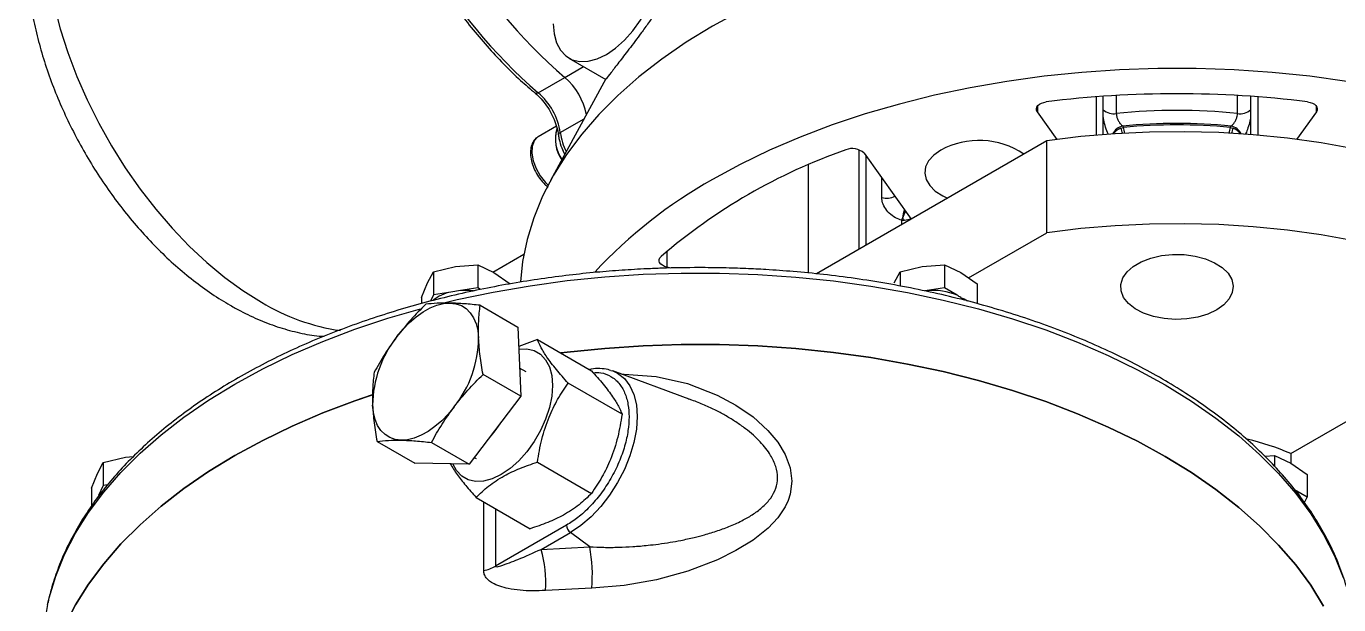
# Model space of a CAD drawing. Header units: millimetres. Extents: x 284 to 3312, y -237 to 1155.
# Drawn here: x 1682.7 to 1892.5, y 14.4 to 106.9 of the extents above; entities that cross this region are included whole.
import ezdxf

# ---------------------------------------------------------------- set-up
doc = ezdxf.new("R2010")
doc.units = ezdxf.units.MM

msp = doc.modelspace()

# ---------------------------------------------------------------- linework, layer by layer
at = {"color": 7, "linetype": 'Continuous', "lineweight": 25}
for p, q in [((1769.403, 101.778), (1775.298, 98.375)), ((1764.508, 96.233), (1768.751, 98.682)), ((1768.751, 98.682), (1771.758, 100.418)), ((1775.343, 98.467), (1766.472, 82.211)), ((1853.69, 95.582), (1853.69, 89.46)), ((1854.832, 89.554), (1854.832, 95.665)), ((1856.933, 95.799), (1856.933, 92.918)), ((1876.306, 92.918), (1876.306, 95.799)), ((1878.408, 95.665), (1878.408, 89.554)), ((1879.549, 95.582), (1879.549, 89.46)), ((1844.321, 94.091), (1844.321, 93.208)), ((1847.489, 88.793), (1844.321, 93.208)), ((1888.918, 93.208), (1885.751, 88.793)), ((1888.918, 93.208), (1888.918, 94.091)), ((1767.427, 90.894), (1764.524, 89.218)), ((1768.037, 89.865), (1771.849, 92.065)), ((1857.68, 90.569), (1858.108, 90.697)), ((1857.951, 90.916), (1858.108, 90.697)), ((1875.131, 90.697), (1875.289, 90.916)), ((1875.131, 90.697), (1875.559, 90.569)), ((1845.825, 88.567), (1808.986, 67.301)), ((1845.825, 73.87), (1845.825, 88.567)), ((1815.816, 71.244), (1815.816, 87.117)), ((1816.604, 86.58), (1824.155, 76.057)), ((1816.9, 86.168), (1816.9, 71.869)), ((1807.688, 84.704), (1807.688, 67.428)), ((1765.674, 81.894), (1766.087, 81.492)), ((1819.438, 79.487), (1819.438, 82.631)), ((1822.658, 75.193), (1822.658, 75.861)), ((1833.319, 66.65), (1845.825, 73.87)), ((1757.277, 67.592), (1762.215, 70.443)), ((1785.069, 70.875), (1785.069, 68.375)), ((1746.792, 65.868), (1747.744, 67.625)), ((1747.744, 67.625), (1751.293, 68.467)), ((1747.744, 67.625), (1747.744, 63.957)), ((1751.293, 68.467), (1754.843, 68.723)), ((1754.843, 68.723), (1754.843, 65.056)), ((1754.843, 68.723), (1757.441, 67.516)), ((1757.441, 67.516), (1760.04, 65.723)), ((1785.724, 68.219), (1785.069, 68.375)), ((1821.416, 65.868), (1822.367, 67.625)), ((1822.367, 67.625), (1825.916, 68.467)), ((1822.367, 67.625), (1822.367, 65.345)), ((1825.916, 68.467), (1829.466, 68.723)), ((1829.466, 68.723), (1829.466, 65.056)), ((1829.466, 68.723), (1832.065, 67.516)), ((1832.065, 67.516), (1834.663, 65.723)), ((1745.841, 63.527), (1746.792, 65.868)), ((1754.843, 65.056), (1752.065, 64.626)), ((1755.288, 64.798), (1754.843, 65.056)), ((1829.466, 65.056), (1826.689, 64.626)), ((1831.499, 63.882), (1829.466, 65.056)), ((1834.663, 65.723), (1834.663, 62.548)), ((1745.841, 63.527), (1745.841, 62.546)), ((1747.744, 63.957), (1747.265, 62.926)), ((1750.521, 64.387), (1747.744, 63.957)), ((1752.065, 64.626), (1750.521, 64.387)), ((1826.689, 64.626), (1826.298, 64.565)), ((1833.121, 62.945), (1832.63, 63.229)), ((1755.235, 62.267), (1761.263, 58.787)), ((1761.263, 58.787), (1761.719, 47.748)), ((1884.815, 38.574), (1920.006, 58.889)), ((1764.384, 56.81), (1761.39, 55.715)), ((1764.384, 56.81), (1773.027, 51.82)), ((1761.719, 47.748), (1755.691, 51.228)), ((1762.573, 51.638), (1761.533, 52.238)), ((1776.131, 51.877), (1776.419, 51.781)), ((1789.082, 47.126), (1776.419, 51.781)), ((1777.926, 44.85), (1769.283, 49.84)), ((1761.719, 47.748), (1753.471, 36.88)), ((1788.479, 47.347), (1788.657, 47.349)), ((1738.739, 40.529), (1744.767, 37.05)), ((1747.443, 40.359), (1753.471, 36.88)), ((1694.977, 37.163), (1698.527, 38.005)), ((1698.527, 38.005), (1699.791, 38.097)), ((1754.282, 37.949), (1754.574, 37.781)), ((1880.656, 38.148), (1882.233, 38.262)), ((1882.233, 38.262), (1882.233, 36.55)), ((1882.233, 38.262), (1884.831, 37.054)), ((1884.815, 38.574), (1884.815, 37.062)), ((1694.026, 35.407), (1694.977, 37.163)), ((1694.977, 37.163), (1694.977, 33.496)), ((1753.471, 36.88), (1744.767, 37.05)), ((1764.384, 37.213), (1773.027, 32.223)), ((1884.831, 37.054), (1887.43, 35.261)), ((1693.075, 33.065), (1694.026, 35.407)), ((1695.664, 33.602), (1694.977, 33.496)), ((1887.43, 35.261), (1887.43, 31.594)), ((1693.075, 33.065), (1693.075, 30.169)), ((1694.977, 33.496), (1694.233, 31.892)), ((1694.491, 32.214), (1694.233, 31.892)), ((1754.586, 31.557), (1763.229, 26.567)), ((1887.43, 31.594), (1885.396, 32.768)), ((1887.031, 30.734), (1887.43, 31.594)), ((1755.794, 19.891), (1755.794, 30.859)), ((1757.688, 29.766), (1757.688, 20.577)), ((1769.039, 27.129), (1757.688, 20.577)), ((1764.982, 23.276), (1769.648, 25.969)), ((1772.738, 23.684), (1769.648, 25.969)), ((1764.982, 23.276), (1772.738, 23.684)), ((1773.064, 17.078), (1765.661, 16.711))]:
    msp.add_line(p, q, dxfattribs=at)
at = {"color": 7, "linetype": 'Continuous', "lineweight": 25, "flags": 128}
for points in [[(1893.796, 122.548), (1887.853, 123.361), (1881.838, 123.973), (1875.771, 124.383), (1869.674, 124.588), (1863.566, 124.588), (1857.468, 124.383), (1851.402, 123.973), (1845.387, 123.361), (1839.444, 122.548), (1833.592, 121.537), (1827.853, 120.331), (1822.245, 118.934), (1816.787, 117.352), (1811.497, 115.589), (1806.394, 113.651), (1801.495, 111.546), (1796.816, 109.279), (1792.373, 106.86)], [(1766.918, 107.272), (1767.047, 105.645), (1767.429, 104.216), (1768.054, 103.029), (1768.903, 102.119), (1769.949, 101.515), (1771.16, 101.235), (1772.501, 101.287), (1773.929, 101.67), (1775.403, 102.372), (1776.876, 103.371), (1778.305, 104.638), (1779.646, 106.134), (1780.857, 107.813), (1781.903, 109.624), (1782.751, 111.513), (1783.376, 113.422), (1783.759, 115.293), (1783.888, 117.069)], [(1687.119, 110.204), (1688.099, 106.437), (1689.31, 102.643), (1690.745, 98.85), (1692.391, 95.085), (1694.239, 91.376), (1696.274, 87.749), (1698.482, 84.231), (1700.846, 80.847), (1703.351, 77.62), (1705.977, 74.575), (1708.706, 71.734), (1711.518, 69.116), (1714.393, 66.74), (1717.31, 64.625), (1720.249, 62.785)], [(1792.373, 106.86), (1788.182, 104.295), (1784.256, 101.594), (1780.609, 98.766), (1777.252, 95.82), (1774.199, 92.766), (1771.457, 89.615), (1769.038, 86.378), (1766.949, 83.064), (1765.197, 79.687), (1763.789, 76.256), (1762.728, 72.783), (1762.019, 69.281), (1761.677, 66.006)], [(1893.796, 98.052), (1887.853, 98.865), (1881.838, 99.477), (1875.771, 99.887), (1869.674, 100.092), (1863.566, 100.092), (1857.468, 99.887), (1851.402, 99.477), (1845.387, 98.865), (1839.444, 98.052), (1833.592, 97.04), (1827.853, 95.835), (1822.245, 94.438), (1816.787, 92.856), (1811.497, 91.093), (1806.394, 89.155), (1801.495, 87.049), (1796.816, 84.783), (1792.373, 82.363), (1792.373, 82.363)], [(1764.508, 96.233), (1764.373, 96.167), (1764.249, 96.131), (1764.142, 96.125), (1764.054, 96.151), (1764.022, 96.173)], [(1844.321, 93.208), (1844.199, 93.449), (1844.171, 93.701), (1844.237, 93.95), (1844.396, 94.184), (1844.639, 94.394), (1844.955, 94.567), (1845.329, 94.697), (1845.743, 94.778)], [(1887.497, 94.778), (1887.91, 94.697), (1888.284, 94.567), (1888.6, 94.394), (1888.843, 94.184), (1889.002, 93.95), (1889.069, 93.701), (1889.04, 93.449), (1888.918, 93.208)], [(1764.524, 89.218), (1764.397, 89.137), (1763.856, 88.53), (1763.55, 87.652), (1763.501, 86.57), (1763.714, 85.362), (1764.172, 84.12), (1764.842, 82.935), (1765.674, 81.894)], [(1894.968, 87.29), (1889.673, 88.23), (1884.286, 88.974), (1878.827, 89.521), (1873.32, 89.866), (1867.786, 90.01), (1862.247, 89.952), (1856.726, 89.691), (1851.245, 89.229), (1845.825, 88.567)], [(1828.861, 87.075), (1827.742, 86.283), (1826.923, 85.377), (1826.436, 84.394), (1826.301, 83.375), (1826.525, 82.361), (1827.097, 81.394), (1827.996, 80.513), (1829.182, 79.755), (1829.944, 79.4)], [(1894.968, 72.592), (1889.673, 73.532), (1884.286, 74.277), (1878.827, 74.823), (1873.32, 75.169), (1867.786, 75.312), (1862.247, 75.254), (1856.726, 74.993), (1851.245, 74.531), (1845.825, 73.87)], [(1785.069, 68.375), (1784.687, 68.496), (1784.359, 68.663), (1784.101, 68.866), (1783.926, 69.097), (1783.842, 69.344), (1783.852, 69.596), (1783.957, 69.84), (1784.152, 70.066)], [(1872.984, 61.541), (1871.572, 60.876), (1869.958, 60.389), (1868.207, 60.1), (1866.392, 60.02), (1864.585, 60.153), (1862.862, 60.493), (1861.293, 61.027), (1859.942, 61.731), (1858.864, 62.579), (1858.103, 63.534), (1857.692, 64.558), (1857.646, 65.609), (1857.967, 66.644), (1858.642, 67.62), (1859.645, 68.498), (1860.932, 69.241), (1862.453, 69.82), (1864.144, 70.209), (1865.936, 70.395), (1867.757, 70.368), (1869.531, 70.131), (1871.185, 69.692), (1872.653, 69.07), (1873.874, 68.29), (1874.798, 67.384), (1875.387, 66.389), (1875.617, 65.346), (1875.479, 64.298), (1874.978, 63.287), (1874.134, 62.355), (1872.984, 61.541)], [(1749.193, 62.622), (1751.576, 63.187), (1757.331, 64.392), (1763.197, 65.402), (1769.156, 66.212), (1775.186, 66.821), (1781.268, 67.226), (1787.38, 67.426), (1793.501, 67.419), (1799.612, 67.207), (1805.691, 66.79), (1811.717, 66.168), (1817.671, 65.345), (1823.531, 64.323), (1829.278, 63.106), (1834.892, 61.698), (1840.355, 60.102), (1845.647, 58.326), (1850.752, 56.375), (1855.65, 54.256), (1860.326, 51.975), (1864.764, 49.541), (1868.949, 46.961), (1872.866, 44.245), (1876.502, 41.402), (1879.846, 38.442), (1882.884, 35.374), (1885.608, 32.209), (1888.008, 28.958), (1890.075, 25.632), (1891.803, 22.241), (1893.186, 18.799)], [(1686.082, 14.44), (1686.339, 15.531), (1687.393, 19.012), (1688.798, 22.452), (1690.547, 25.838), (1692.635, 29.16), (1695.054, 32.406), (1697.798, 35.566), (1700.856, 38.627), (1704.217, 41.581), (1707.871, 44.416), (1711.805, 47.124), (1716.006, 49.695), (1720.459, 52.12), (1725.149, 54.391), (1730.061, 56.5), (1735.177, 58.441), (1740.48, 60.206), (1745.715, 61.725)], [(1741.929, 57.278), (1742.901, 58.459), (1743.934, 59.523), (1745.011, 60.454), (1746.114, 61.234), (1747.224, 61.85), (1748.322, 62.292), (1749.388, 62.553), (1750.405, 62.628)], [(1750.405, 62.628), (1751.356, 62.515), (1752.224, 62.216), (1752.993, 61.737), (1753.652, 61.086), (1754.189, 60.274), (1754.594, 59.315), (1754.861, 58.225), (1754.985, 57.023)], [(1761.409, 55.256), (1762.684, 55.302), (1763.858, 55.031), (1764.871, 54.446), (1765.693, 53.565), (1766.298, 52.415), (1766.669, 51.031), (1766.794, 49.455), (1766.669, 47.734), (1766.298, 45.922), (1765.693, 44.073), (1764.871, 42.243), (1763.858, 40.488), (1762.684, 38.861), (1761.385, 37.412), (1760.001, 36.185), (1758.574, 35.217), (1757.146, 34.537), (1755.762, 34.166), (1754.464, 34.116), (1753.29, 34.387), (1752.277, 34.972), (1751.455, 35.853), (1750.878, 36.93)], [(1768.117, 54.655), (1769.156, 54.781), (1775.186, 55.39), (1781.268, 55.794), (1787.38, 55.994), (1793.501, 55.988), (1799.612, 55.775), (1805.691, 55.358), (1811.717, 54.737), (1817.671, 53.914), (1823.531, 52.892), (1829.278, 51.675), (1834.892, 50.266), (1840.355, 48.671), (1845.647, 46.895), (1850.752, 44.944), (1855.65, 42.824), (1860.326, 40.543), (1864.764, 38.109), (1868.949, 35.53), (1872.866, 32.814), (1876.502, 29.971), (1879.846, 27.01), (1882.884, 23.943), (1885.608, 20.778), (1888.008, 17.526), (1890.075, 14.2)], [(1890.075, 14.2), (1888.008, 17.526), (1885.608, 20.778), (1882.884, 23.943), (1879.846, 27.01), (1876.502, 29.971), (1872.866, 32.814), (1868.949, 35.53), (1864.764, 38.109), (1860.326, 40.543), (1855.65, 42.824), (1850.752, 44.944), (1845.647, 46.895), (1840.355, 48.671), (1834.892, 50.266), (1829.278, 51.675), (1823.531, 52.892), (1817.671, 53.914), (1811.717, 54.737), (1805.691, 55.358), (1799.612, 55.775), (1793.501, 55.988), (1787.38, 55.994), (1781.268, 55.794), (1775.186, 55.39), (1769.156, 54.781), (1768.117, 54.655)], [(1776.419, 51.781), (1777.208, 51.412), (1778.298, 50.567), (1779.174, 49.421), (1779.816, 48.002), (1780.208, 46.344), (1780.34, 44.489), (1780.208, 42.481), (1779.816, 40.371), (1779.174, 38.211), (1778.298, 36.053), (1777.208, 33.95), (1775.932, 31.956), (1774.502, 30.117), (1772.952, 28.481), (1771.32, 27.087), (1769.648, 25.969)], [(1777.854, 51.253), (1778.242, 51.285), (1783.38, 50.895), (1788.384, 49.758), (1793.111, 47.937), (1796.103, 46.329), (1798.859, 44.424), (1801.24, 42.277), (1802.828, 40.381), (1803.999, 38.453), (1804.802, 36.307), (1805.071, 34.185), (1804.805, 32.108), (1804.472, 31.091), (1804.005, 30.088), (1802.836, 28.33), (1801.25, 26.641), (1798.87, 24.749), (1796.125, 23.068), (1793.155, 21.611), (1788.405, 19.804), (1783.423, 18.428), (1778.256, 17.495), (1773.064, 17.078), (1773.064, 17.078)], [(1685.996, 2.605), (1686.339, 4.099), (1687.393, 7.58), (1688.798, 11.02), (1690.547, 14.407), (1692.635, 17.729), (1695.054, 20.975), (1697.798, 24.134), (1700.856, 27.196), (1704.217, 30.149), (1707.871, 32.985), (1711.805, 35.692), (1716.006, 38.263), (1720.459, 40.688), (1725.149, 42.959), (1730.061, 45.069), (1735.177, 47.009), (1738.04, 47.991)], [(1737.955, 47.963), (1735.177, 47.009), (1730.061, 45.069), (1725.149, 42.959), (1720.459, 40.688), (1716.006, 38.263), (1711.805, 35.692), (1707.871, 32.985), (1704.217, 30.149), (1700.856, 27.196), (1697.798, 24.134), (1695.054, 20.975), (1692.635, 17.729), (1690.547, 14.407), (1688.798, 11.02), (1687.393, 7.58), (1686.339, 4.099), (1685.996, 2.605)], [(1742.613, 40.72), (1741.663, 40.833), (1740.795, 41.131), (1740.025, 41.61), (1739.366, 42.261), (1738.83, 43.073), (1738.424, 44.033), (1738.157, 45.123), (1738.033, 46.325)], [(1751.089, 46.069), (1750.118, 44.889), (1749.085, 43.824), (1748.007, 42.894), (1746.904, 42.114), (1745.795, 41.498), (1744.697, 41.055), (1743.631, 40.795), (1742.613, 40.72)], [(1758.65, 43.706), (1757.581, 42.199), (1756.941, 41.431)]]:
    msp.add_lwpolyline(points, dxfattribs=at)
at = {"color": 7, "linetype": 'Continuous', "lineweight": 25}
for centre, radius, start, end in [((1823.981, 162.679), 84.534, 190.79482, 229.20518), ((1819.739, 160.23), 84.534, 190.79479, 229.20521), ((1761.833, 90.672), 10.584, 11.23148, 49.18286), ((1757.657, 88.275), 10.501, 8.70931, 49.27658), ((1866.62, -72.167), 168.245, 82.87193, 97.12807), ((1856.507, 95.496), 2.613, 230.10725, 279.38172), ((1866.62, -0.403), 93.823, 84.0742, 95.9258), ((1876.732, 95.496), 2.613, 260.61828, 309.89275), ((1773.158, 88.852), 5.912, 163.70532, 214.32679), ((1772.811, 88.799), 5.559, 163.65092, 215.50645), ((1858.557, 88.441), 2.548, 103.76541, 151.33834), ((1596.665, 15.673), 271.548, 15.8336, 16.0103), ((1866.62, 0.001), 91.328, 84.55322, 95.44678), ((1866.62, 0.449), 90.649, 84.61209, 95.38791), ((1851.786, 89.078), 6.526, 6.21057, 14.36221), ((1881.454, 89.078), 6.526, 165.63779, 173.78943), ((1874.691, 88.452), 2.536, 28.53906, 76.3572), ((2136.575, 15.673), 271.548, 163.9897, 164.1664), ((1768.199, 89.438), 0.456, 110.79257, 176.75224), ((1777.861, 91.296), 9.927, 188.29063, 206.71901), ((1834.988, 75.701), 12.919, 56.30176, 118.31144), ((1844.049, 0.404), 91.872, 109.30488, 130.68974), ((1814.731, 84.583), 2.738, 46.83056, 112.66034), ((1829.724, 15.483), 76.603, 119.1823, 137.15718), ((1820.202, 82.499), 3.107, 255.77861, 295.58423), ((1828.863, 75.629), 6.121, 161.40625, 174.68983), ((1824.971, 77.869), 2.766, 217.25033, 226.12116), ((1751.946, 57.556), 6.978, 101.78052, 127.35515), ((1752.94, 53.628), 11.033, 83.64067, 94.54831), ((1827.601, 54.602), 10.066, 67.21369, 95.20023), ((1737.617, 91.282), 33.373, 238.63846, 261.88753), ((1755.977, 46.112), 17.945, 141.51939, 179.32224), ((1737.042, 57.235), 17.945, 321.51939, 359.32224), ((1868.884, 1.851), 40.03, 66.54735, 77.03411), ((1883.269, 29.773), 3.673, 31.48136, 54.61762), ((1770.598, 27.208), 1.561, 182.87484, 232.50112), ((1747.582, 18.159), 18.137, 355.42099, 16.38795), ((1749.922, 19.246), 23.243, 354.64836, 11.00908), ((1754.631, 26.064), 6.282, 280.66301, 299.12104), ((1720.716, 6.812), 35.464, 167.57896, 179.96571)]:
    msp.add_arc(centre, radius, start, end, dxfattribs=at)
for centre, major_axis, ratio, start_param, end_param in [((1857.911, 89.338), (1.764, 0.962), 0.6042233, 1.377247, 2.1731479), ((1875.328, 89.338), (1.764, -0.962), 0.6042233, 0.9684448, 1.7643457), ((1823.423, 76.926), (0.842, 1.854), 0.1622229, 1.4281178, 2.0486312), ((1823.423, 76.926), (1.986, 0.492), 0.4769059, 4.4089824, 4.9459176)]:
    msp.add_ellipse(centre, major_axis=major_axis, ratio=ratio, start_param=start_param, end_param=end_param, dxfattribs=at)
for points, knots in [([(1695.75, 145.231), (1694.988, 144.756), (1693.464, 143.806), (1691.406, 142.055), (1689.537, 140.09), (1687.879, 137.898), (1686.433, 135.494), (1685.206, 132.882), (1684.207, 130.068), (1683.445, 127.064), (1682.928, 123.885), (1682.665, 120.553), (1682.657, 117.095), (1682.904, 113.544), (1683.4, 109.928), (1684.137, 106.277), (1685.104, 102.615), (1686.292, 98.963), (1687.691, 95.342), (1689.289, 91.773), (1691.076, 88.274), (1693.041, 84.866), (1695.173, 81.566), (1697.461, 78.395), (1699.894, 75.371), (1702.459, 72.512), (1705.147, 69.836), (1707.947, 67.361), (1710.847, 65.105), (1713.297, 63.451), (1715.33, 62.23), (1717.386, 61.099), (1720.03, 59.85), (1723.18, 58.673), (1726.337, 57.844), (1728.711, 57.393), (1730.02, 57.332), (1730.287, 57.32)], [0, 0, 0, 0, 0.026779, 0.0535252, 0.0803443, 0.1074248, 0.1349361, 0.1630143, 0.1917439, 0.2211398, 0.2511397, 0.2816165, 0.3124098, 0.3433648, 0.3743415, 0.4052621, 0.4360962, 0.4668377, 0.4974959, 0.5280894, 0.5586418, 0.5891795, 0.6197303, 0.6503135, 0.6809582, 0.7116928, 0.7425446, 0.773537, 0.8046853, 0.8359904, 0.8505055, 0.8675865, 0.8990031, 0.9304018, 0.9615237, 0.9921645, 1, 1, 1, 1]), ([(1736.405, 144.006), (1736.522, 143.371), (1736.861, 141.531), (1737.589, 138.441), (1738.654, 134.744), (1739.927, 131.036), (1741.397, 127.341), (1743.055, 123.68), (1744.891, 120.076), (1746.894, 116.55), (1749.052, 113.123), (1751.353, 109.816), (1753.781, 106.649), (1756.323, 103.64), (1758.965, 100.813), (1761.536, 98.311), (1763.244, 96.842), (1764.022, 96.173)], [0, 0, 0, 0, 0.03670848, 0.10638128, 0.17604207, 0.24568225, 0.31530533, 0.38491547, 0.45451714, 0.52411499, 0.59371375, 0.6633169, 0.73292901, 0.80255494, 0.87219945, 0.94186714, 1, 1, 1, 1]), ([(1787.03, 115.255), (1786.811, 114.821), (1786.366, 113.943), (1785.48, 112.418), (1784.439, 110.756), (1783.311, 109.069), (1782.133, 107.388), (1780.676, 105.38), (1778.97, 103.116), (1777.292, 100.935), (1776.024, 99.294), (1775.396, 98.474), (1775.325, 98.403), (1775.299, 98.377)], [0, 0, 0, 0, 0.0704856, 0.1428624, 0.2134098, 0.2864327, 0.3502327, 0.4163369, 0.5321575, 0.6460025, 0.7701487, 0.9152929, 1, 1, 1, 1]), ([(1764.022, 96.173), (1764.187, 96.028), (1764.671, 95.604), (1765.441, 94.742), (1766.259, 93.57), (1766.937, 92.293), (1767.427, 91.006), (1767.659, 90.059), (1767.728, 89.57), (1767.744, 89.463)], [0, 0, 0, 0, 0.09006, 0.2639825, 0.4389244, 0.6143426, 0.7895428, 0.9542011, 1, 1, 1, 1]), ([(1855.686, 89.571), (1855.671, 89.598), (1855.5, 89.898), (1855.22, 90.702), (1854.934, 91.707), (1854.858, 92.297), (1854.832, 92.503)], [0, 0, 0, 0, 0.0388491, 0.4213626, 0.7985951, 1, 1, 1, 1]), ([(1856.933, 92.918), (1856.937, 92.834), (1856.948, 92.606), (1857.061, 92.171), (1857.288, 91.673), (1857.597, 91.221), (1857.832, 91.019), (1857.951, 90.916)], [0, 0, 0, 0, 0.1185784, 0.3242006, 0.5408372, 0.767718, 1, 1, 1, 1]), ([(1875.289, 90.916), (1875.373, 90.987), (1875.571, 91.151), (1875.858, 91.522), (1876.106, 91.989), (1876.274, 92.483), (1876.295, 92.774), (1876.306, 92.918)], [0, 0, 0, 0, 0.16617721, 0.38799254, 0.59869753, 0.80122685, 1, 1, 1, 1]), ([(1878.408, 92.437), (1878.352, 92.11), (1878.232, 91.406), (1877.922, 90.377), (1877.663, 89.82), (1877.546, 89.566)], [0, 0, 0, 0, 0.32013263, 0.69029398, 1, 1, 1, 1]), ([(1764.521, 89.179), (1764.454, 89.15), (1764.132, 89.016), (1763.727, 88.497), (1763.364, 87.708), (1763.232, 86.74), (1763.324, 85.647), (1763.648, 84.484), (1764.181, 83.341), (1764.775, 82.452), (1765.329, 81.822), (1765.734, 81.41), (1766.012, 81.225), (1766.126, 81.149)], [0, 0, 0, 0, 0.0281792, 0.1348354, 0.2411618, 0.3532487, 0.4710909, 0.5905987, 0.709779, 0.8289225, 0.8922853, 0.9558409, 1, 1, 1, 1]), ([(1767.744, 89.463), (1767.781, 89.232), (1767.887, 88.567), (1768.198, 87.52), (1768.585, 86.746), (1768.758, 86.4)], [0, 0, 0, 0, 0.2285125, 0.6554274, 1, 1, 1, 1]), ([(1822.658, 75.861), (1822.31, 75.98), (1821.584, 76.229), (1820.603, 76.961), (1819.855, 77.89), (1819.486, 78.778), (1819.451, 79.296), (1819.438, 79.487)], [0, 0, 0, 0, 0.2071273, 0.432991, 0.6557364, 0.8731717, 1, 1, 1, 1]), ([(1822.658, 75.861), (1822.658, 75.863), (1822.693, 75.966), (1822.731, 76.082), (1822.769, 76.195)], [0, 0, 0, 0, 0.0216126, 1, 1, 1, 1]), ([(1822.658, 75.861), (1822.66, 75.861), (1822.788, 75.858), (1822.922, 75.867), (1823.053, 75.876)], [0, 0, 0, 0, 0.0215576, 1, 1, 1, 1]), ([(1790.252, 68.294), (1788.253, 68.276), (1785.456, 68.25), (1781.342, 68.082), (1777.859, 67.882), (1773.726, 67.549), (1769.415, 67.098), (1764.94, 66.512), (1760.374, 65.789), (1755.764, 64.926), (1751.148, 63.921), (1746.557, 62.775), (1742.018, 61.488), (1737.554, 60.063), (1733.185, 58.502), (1728.929, 56.809), (1724.802, 54.987), (1720.818, 53.041), (1716.992, 50.973), (1713.335, 48.79), (1709.859, 46.495), (1706.575, 44.093), (1703.492, 41.589), (1700.619, 38.989), (1697.965, 36.297), (1695.538, 33.517), (1693.346, 30.654), (1691.397, 27.713), (1689.699, 24.698), (1688.253, 21.614), (1687.099, 18.463), (1686.391, 16.14), (1686.159, 14.865), (1686.123, 14.668)], [0, 0, 0, 0, 0.0396997, 0.0555638, 0.0819112, 0.1092095, 0.1384432, 0.1689032, 0.2003036, 0.2324161, 0.2650788, 0.2981724, 0.3316074, 0.3653158, 0.3992453, 0.4333552, 0.4676141, 0.5019974, 0.5364866, 0.5710681, 0.6057323, 0.6404733, 0.6752876, 0.7101762, 0.7451435, 0.7801975, 0.8153507, 0.8506202, 0.8860291, 0.9216076, 0.9573938, 0.9934354, 1, 1, 1, 1]), ([(1894.375, 14.706), (1894.346, 14.868), (1894.109, 16.193), (1893.341, 18.673), (1892.087, 22.014), (1890.539, 25.208), (1888.781, 28.24), (1886.756, 31.211), (1884.472, 34.114), (1881.936, 36.94), (1879.154, 39.682), (1876.136, 42.331), (1872.891, 44.882), (1869.427, 47.328), (1865.755, 49.663), (1861.885, 51.881), (1857.828, 53.976), (1853.597, 55.943), (1849.203, 57.778), (1844.66, 59.476), (1839.981, 61.032), (1835.183, 62.444), (1830.281, 63.706), (1825.297, 64.817), (1820.258, 65.772), (1815.203, 66.569), (1810.211, 67.203), (1805.453, 67.67), (1801.307, 67.968), (1797.588, 68.154), (1794.035, 68.27), (1791.545, 68.286), (1790.252, 68.294)], [0, 0, 0, 0, 0.005405, 0.0442751, 0.0837732, 0.1194643, 0.1552201, 0.1910292, 0.2268809, 0.2627633, 0.2986653, 0.3345765, 0.3704883, 0.4063933, 0.4422847, 0.4781559, 0.5140022, 0.5498182, 0.5855978, 0.6213324, 0.6570107, 0.6926157, 0.7281211, 0.7634841, 0.7986299, 0.8334152, 0.8675267, 0.9001261, 0.9292865, 0.9505271, 0.9743035, 1, 1, 1, 1]), ([(1746.531, 62.437), (1745.716, 61.618), (1744.079, 59.976), (1742.648, 58.18), (1741.929, 57.278)], [0, 0, 0, 0, 0.4981128, 1, 1, 1, 1]), ([(1750.405, 62.628), (1749.702, 62.628), (1748.289, 62.629), (1747.119, 62.501), (1746.531, 62.437)], [0, 0, 0, 0, 0.4977806, 1, 1, 1, 1]), ([(1755.235, 62.267), (1754.382, 62.359), (1752.67, 62.543), (1751.162, 62.599), (1750.405, 62.628)], [0, 0, 0, 0, 0.4981128, 1, 1, 1, 1]), ([(1754.985, 57.023), (1754.971, 57.931), (1754.942, 59.756), (1755.137, 61.427), (1755.235, 62.267)], [0, 0, 0, 0, 0.49778063, 1, 1, 1, 1]), ([(1741.929, 57.278), (1741.264, 56.357), (1739.927, 54.506), (1738.833, 52.55), (1738.283, 51.568)], [0, 0, 0, 0, 0.4977806, 1, 1, 1, 1]), ([(1755.691, 51.228), (1755.519, 52.216), (1755.172, 54.2), (1755.048, 56.08), (1754.985, 57.023)], [0, 0, 0, 0, 0.49811277, 1, 1, 1, 1]), ([(1769.283, 49.84), (1768.639, 50.571), (1767.336, 52.05), (1765.901, 53.955), (1764.921, 55.55), (1764.564, 56.387), (1764.384, 56.81)], [0, 0, 0, 0, 0.2646136, 0.5349658, 0.7653524, 1, 1, 1, 1]), ([(1738.283, 51.568), (1738.186, 50.736), (1737.99, 49.065), (1738.019, 47.24), (1738.033, 46.325)], [0, 0, 0, 0, 0.49811277, 1, 1, 1, 1]), ([(1751.089, 46.069), (1751.802, 46.964), (1753.233, 48.76), (1754.869, 50.403), (1755.691, 51.228)], [0, 0, 0, 0, 0.4977806, 1, 1, 1, 1]), ([(1773.297, 51.507), (1773.708, 51.519), (1774.741, 51.549), (1776.15, 50.98), (1777.454, 49.9), (1778.38, 48.363), (1778.916, 46.523), (1779.087, 44.468), (1778.916, 42.216), (1778.38, 39.757), (1777.453, 37.153), (1776.155, 34.559), (1774.557, 32.136), (1772.766, 30.038), (1770.904, 28.321), (1769.648, 27.519), (1769.039, 27.129)], [0, 0, 0, 0, 0.050604, 0.1270506, 0.2034972, 0.2783552, 0.3502253, 0.4180337, 0.4858421, 0.5577122, 0.6325702, 0.7090169, 0.7854635, 0.8603215, 0.9321916, 1, 1, 1, 1]), ([(1776.081, 51.858), (1775.951, 51.908), (1775.42, 52.112), (1774.374, 52.174), (1773.375, 52.162), (1772.812, 52.018), (1772.724, 51.995)], [0, 0, 0, 0, 0.12803236, 0.52568434, 0.92611394, 1, 1, 1, 1]), ([(1773.027, 51.82), (1773.671, 51.089), (1774.973, 49.61), (1776.409, 47.705), (1777.389, 46.11), (1777.746, 45.272), (1777.926, 44.85)], [0, 0, 0, 0, 0.2646136, 0.5349658, 0.7653524, 1, 1, 1, 1]), ([(1764.384, 37.213), (1764.59, 38.435), (1765.007, 40.906), (1766.119, 44.283), (1767.574, 47.283), (1768.71, 48.982), (1769.283, 49.84)], [0, 0, 0, 0, 0.2646136, 0.5349658, 0.7653524, 1, 1, 1, 1]), ([(1738.033, 46.325), (1738.095, 45.389), (1738.219, 43.51), (1738.565, 41.526), (1738.739, 40.529)], [0, 0, 0, 0, 0.49778063, 1, 1, 1, 1]), ([(1772.738, 23.684), (1773.486, 23.649), (1775.03, 23.576), (1777.335, 23.597), (1779.699, 23.705), (1781.818, 23.887), (1783.817, 24.125), (1785.567, 24.387), (1787.478, 24.733), (1789.31, 25.132), (1791.289, 25.644), (1793.238, 26.241), (1795.312, 27.013), (1797.223, 27.895), (1798.975, 28.915), (1800.485, 30.065), (1801.732, 31.426), (1802.568, 32.989), (1802.867, 34.725), (1802.617, 36.229), (1802.154, 37.412), (1801.638, 38.38), (1800.919, 39.415), (1799.987, 40.491), (1798.89, 41.549), (1797.596, 42.614), (1796.14, 43.642), (1794.578, 44.599), (1792.898, 45.499), (1791.074, 46.36), (1789.748, 46.865), (1789.08, 47.12)], [0, 0, 0, 0, 0.0390813, 0.0806133, 0.1198402, 0.1624858, 0.1920127, 0.2259513, 0.256413, 0.295986, 0.3273456, 0.3684061, 0.4092379, 0.4526974, 0.4904213, 0.5300082, 0.5690958, 0.6072446, 0.6445784, 0.6820985, 0.7006779, 0.720162, 0.745656, 0.7718674, 0.7989328, 0.8286432, 0.8620203, 0.8939904, 0.9256913, 0.9625306, 1, 1, 1, 1]), ([(1747.443, 40.359), (1747.988, 41.333), (1749.083, 43.289), (1750.419, 45.14), (1751.089, 46.069)], [0, 0, 0, 0, 0.4981128, 1, 1, 1, 1]), ([(1777.926, 44.85), (1777.72, 43.628), (1777.303, 41.156), (1776.191, 37.78), (1774.736, 34.78), (1773.6, 33.081), (1773.027, 32.223)], [0, 0, 0, 0, 0.2646136, 0.5349658, 0.7653524, 1, 1, 1, 1]), ([(1738.739, 40.529), (1739.322, 40.593), (1740.492, 40.722), (1741.904, 40.721), (1742.613, 40.72)], [0, 0, 0, 0, 0.4981128, 1, 1, 1, 1]), ([(1742.613, 40.72), (1743.364, 40.692), (1744.872, 40.636), (1746.584, 40.452), (1747.443, 40.359)], [0, 0, 0, 0, 0.49778063, 1, 1, 1, 1]), ([(1750.455, 36.939), (1750.791, 36.387), (1751.428, 35.34), (1752.883, 33.489), (1754.015, 32.205), (1754.586, 31.557)], [0, 0, 0, 0, 0.3550947, 0.6745928, 1, 1, 1, 1]), ([(1754.586, 31.557), (1755.217, 32.174), (1756.494, 33.422), (1758.879, 34.986), (1761.552, 36.254), (1763.434, 36.891), (1764.384, 37.213)], [0, 0, 0, 0, 0.2646136, 0.5349658, 0.7653524, 1, 1, 1, 1]), ([(1773.027, 32.223), (1772.395, 31.606), (1771.119, 30.358), (1768.733, 28.794), (1766.061, 27.526), (1764.179, 26.888), (1763.229, 26.567)], [0, 0, 0, 0, 0.2646136, 0.5349658, 0.7653524, 1, 1, 1, 1]), ([(1757.688, 20.577), (1757.69, 20.568), (1757.692, 20.549), (1757.72, 20.521), (1757.968, 20.463), (1759.196, 20.869), (1761.559, 21.739), (1763.737, 22.717), (1764.982, 23.276)], [0, 0, 0, 0, 0.0035406, 0.0076547, 0.0188844, 0.1249287, 0.499876, 1, 1, 1, 1]), ([(1765.661, 16.711), (1764.979, 16.675), (1763.604, 16.603), (1761.615, 16.7), (1759.857, 16.945), (1758.362, 17.336), (1757.319, 17.784), (1756.611, 18.271), (1756.171, 18.725), (1755.856, 19.256), (1755.814, 19.684), (1755.794, 19.891)], [0, 0, 0, 0, 0.1663034, 0.3350581, 0.498531, 0.6239679, 0.7489746, 0.8147755, 0.8745971, 0.9392028, 1, 1, 1, 1])]:
    msp.add_open_spline(points, degree=3, knots=knots, dxfattribs=at)
msp.add_open_spline([(1832.63, 63.229), (1832.441, 63.318), (1832.065, 63.494), (1831.688, 63.753), (1831.499, 63.882)], degree=3, dxfattribs=at)

doc.saveas('drawing.dxf')
